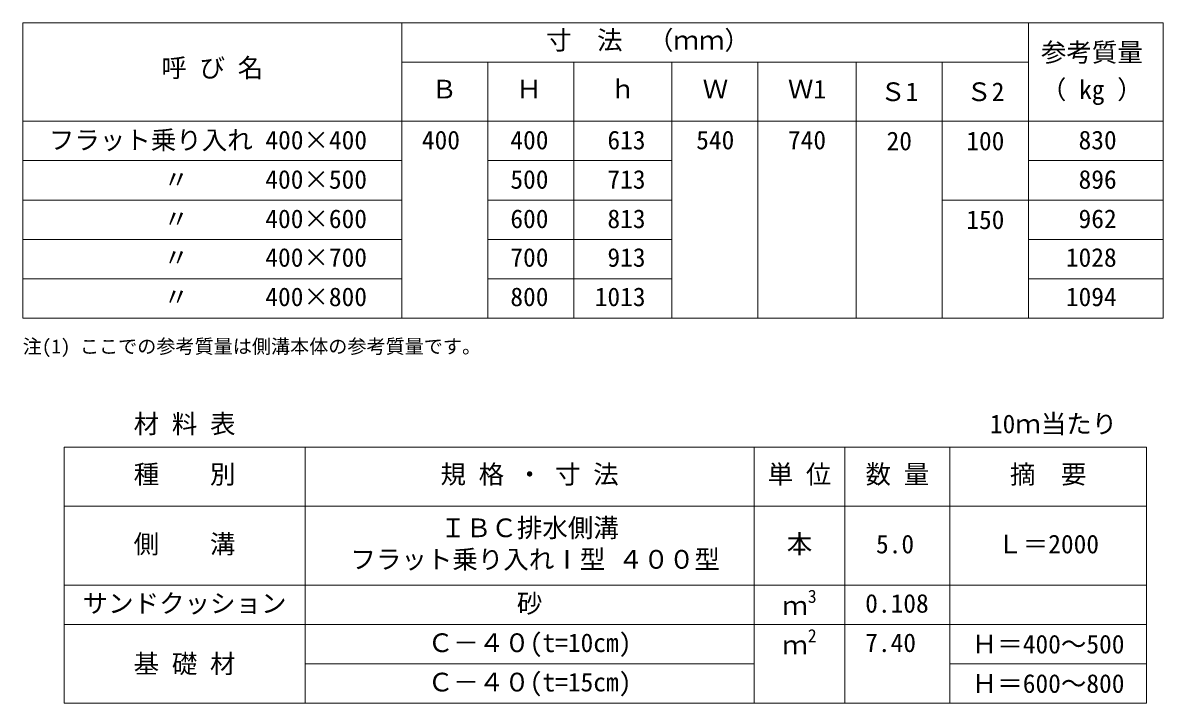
# Model space of a CAD drawing. Units: millimetres at full size, sheet at 1:20; details may follow other scales. Extents: x 25136 to 46531, y -30786 to -20561.
# Drawn here: x 39901 to 42220, y -28247 to -26864 of the extents above; entities that cross this region are included whole.
import ezdxf
from ezdxf.enums import TextEntityAlignment as Align

# ---------------------------------------------------------------- set-up
doc = ezdxf.new("R2010")
doc.units = ezdxf.units.MM
doc.header["$LTSCALE"] = 20
doc.layers.add('0_2', color=7, linetype='Continuous', lineweight=20)
doc.styles.add('ＭＳ ゴシック', font='')
doc.styles.get('ＭＳ ゴシック').set_extended_font_data('MS Gothic')

msp = doc.modelspace()

# ---------------------------------------------------------------- linework, layer by layer
at = {"layer": '0_2'}
for p, q in [((39901.04, -26864.43), (42219.78, -26864.43)), ((39901.04, -26864.43), (39901.04, -27464.43)), ((40671.42, -26864.43), (40671.42, -27464.43)), ((41945.62, -26864.43), (41945.62, -27464.43)), ((41945.62, -26864.43), (41945.62, -27464.43)), ((42219.78, -26864.43), (42219.78, -27464.43)), ((40671.42, -26944.43), (41945.62, -26944.43)), ((40846.42, -26944.43), (40846.42, -27464.43)), ((41021.42, -26944.43), (41021.42, -27464.43)), ((41220.62, -26944.43), (41220.62, -27464.43)), ((41395.62, -26944.43), (41395.62, -27464.43)), ((41595.62, -26944.43), (41595.62, -27464.43)), ((41770.62, -26944.43), (41770.62, -27464.43)), ((39901.04, -27064.43), (42219.78, -27064.43)), ((39901.04, -27064.43), (40814.44, -27064.43)), ((39901.04, -27144.43), (40671.42, -27144.43)), ((40846.42, -27144.43), (41220.62, -27144.43)), ((41945.62, -27144.43), (42219.78, -27144.43)), ((40671.42, -27224.43), (39901.04, -27224.43)), ((40846.42, -27224.43), (41220.62, -27224.43)), ((41770.62, -27224.43), (42219.78, -27224.43)), ((39901.04, -27304.43), (40671.42, -27304.43)), ((40846.42, -27304.43), (41220.62, -27304.43)), ((41945.62, -27304.43), (42219.78, -27304.43)), ((40671.42, -27384.43), (39901.04, -27384.43)), ((40846.42, -27384.43), (41220.62, -27384.43)), ((41945.62, -27384.43), (42219.78, -27384.43)), ((39901.04, -27464.43), (42219.78, -27464.43)), ((39984.96, -27726.73), (42185.86, -27726.73)), ((39984.96, -27726.73), (39984.96, -28246.73)), ((40475, -28246.73), (40475, -27726.73)), ((41388.02, -28246.73), (41388.02, -27726.73)), ((41572.58, -28246.73), (41572.58, -27726.73)), ((41785.86, -28246.73), (41785.86, -27726.73)), ((42185.86, -27726.73), (42185.86, -28246.73)), ((39984.96, -27846.73), (42185.86, -27846.73)), ((39984.96, -28006.73), (42185.86, -28006.73)), ((39984.96, -28086.73), (42185.86, -28086.73)), ((40475, -28166.73), (41388.02, -28166.73)), ((41785.86, -28166.73), (42185.86, -28166.73)), ((39984.96, -28246.73), (42185.86, -28246.73))]:
    msp.add_line(p, q, dxfattribs=at)

# ---------------------------------------------------------------- texts
at = {"layer": '0_2', "style": 'ＭＳ ゴシック'}
for s, p in [('寸\u3000法\u3000（ｍｍ）', (41172.23, -26930.1)), ('呼 び 名', (40286.23, -26986.25)), ('Ｗ1', (41495.62, -27029.54)), ('740', (41495.62, -27132.93)), ('材 料 表', (40229.98, -27709.63)), ('種 \u3000 別', (40229.98, -27812.01)), ('規 格 ・ 寸 法', (40931.51, -27812.01)), ('単 位', (41480.3, -27812.01)), ('数 量', (41679.22, -27812.01)), ('摘\u3000要', (41985.86, -27812.01)), ('ＩＢＣ排水側溝', (40931.51, -27920.87)), ('側    溝', (40229.89, -27953.8)), ('本', (41480.3, -27953.8)), ('Ｌ＝2000', (41985.86, -27953.8)), ('サンドクッション', (40229.98, -28074.31)), ('砂', (40931.51, -28074.31)), ('Ｃ－４０(t=10cm)', (40931.51, -28154.31)), ('Ｃ－４０(t=15cm)', (40931.51, -28234.31))]:
    msp.add_text(s, height=37.98, dxfattribs=at).set_placement(p, align=Align.BOTTOM_CENTER)
for s, height, p in [('参考質量', 37.98, (41971.14, -26954.8)), ('Ｂ', 37.98, (40732.01, -27029.54)), ('Ｈ', 37.98, (40904.32, -27029.54)), ('ｈ', 37.98, (41095.01, -27029.54)), ('Ｗ', 37.98, (41283.42, -27029.54)), ('（ kg ）', 37.98, (41971.14, -27030.43)), ('フラット乗り入れ 400×400', 37.98, (39954.03, -27132.93)), ('400', 37.98, (40712.42, -27132.93)), ('400', 37.98, (40892.39, -27132.93)), (' 613', 37.98, (41063.91, -27132.93)), ('540', 37.98, (41270.23, -27132.93)), (' 830', 37.98, (42021.86, -27132.93)), ('\u3000 \u3000\u3000\u3000〃\u3000\u3000  400×500', 37.98, (39954.03, -27212.93)), ('500', 37.98, (40892.39, -27212.93)), (' 713', 37.98, (41063.91, -27212.93)), (' 896', 37.98, (42021.86, -27212.93)), ('\u3000 \u3000\u3000\u3000〃\u3000\u3000  400×600', 37.98, (39954.03, -27292.93)), ('600', 37.98, (40892.39, -27292.93)), (' 813', 37.98, (41063.91, -27292.93)), (' 962', 37.98, (42021.86, -27292.93)), ('\u3000 \u3000\u3000\u3000〃\u3000\u3000  400×700', 37.98, (39954.03, -27371.45)), ('700', 37.98, (40892.39, -27371.45)), (' 913', 37.98, (41063.91, -27371.45)), ('1028', 37.98, (42021.86, -27371.45)), ('\u3000 \u3000\u3000\u3000〃\u3000\u3000  400×800', 37.98, (39954.03, -27451.45)), ('800', 37.98, (40892.39, -27451.45)), ('1013', 37.98, (41063.91, -27451.45)), ('1094', 37.98, (42021.86, -27451.45)), ('注(1) ここでの参考質量は側溝本体の参考質量です。', 28.48, (39900.83, -27544.6)), ('10ｍ当たり', 37.98, (41867.36, -27709.63)), (' 5.0  ', 37.98, (41609.99, -27953.8)), ('フラット乗り入れⅠ型 ４００型', 37.98, (40567.25, -27984.9)), ('3', 26.58, (41497.13, -28050.86)), (' 0.108', 37.98, (41588.02, -28074.31)), ('ｍ', 37.98, (41445.33, -28078.86)), ('2', 26.58, (41497.13, -28130.86)), ('ｍ', 37.98, (41445.33, -28158.86)), (' 7.40', 37.98, (41588.02, -28154.31))]:
    msp.add_text(s, height=height, dxfattribs=at).set_placement(p, align=Align.BOTTOM_LEFT)
for s, p in [('Ｓ1', (41683.12, -27004.43)), ('Ｓ2', (41858.12, -27004.43)), ('20', (41683.12, -27104.43)), ('100', (41858.12, -27104.43)), ('150', (41858.12, -27264.43)), ('Ｈ＝400～500', (41985.86, -28126.73)), ('基 礎 材', (40229.98, -28166.73)), ('Ｈ＝600～800', (41985.86, -28206.73))]:
    msp.add_text(s, height=37.98, dxfattribs=at).set_placement(p, align=Align.MIDDLE_CENTER)

doc.saveas('drawing.dxf')
